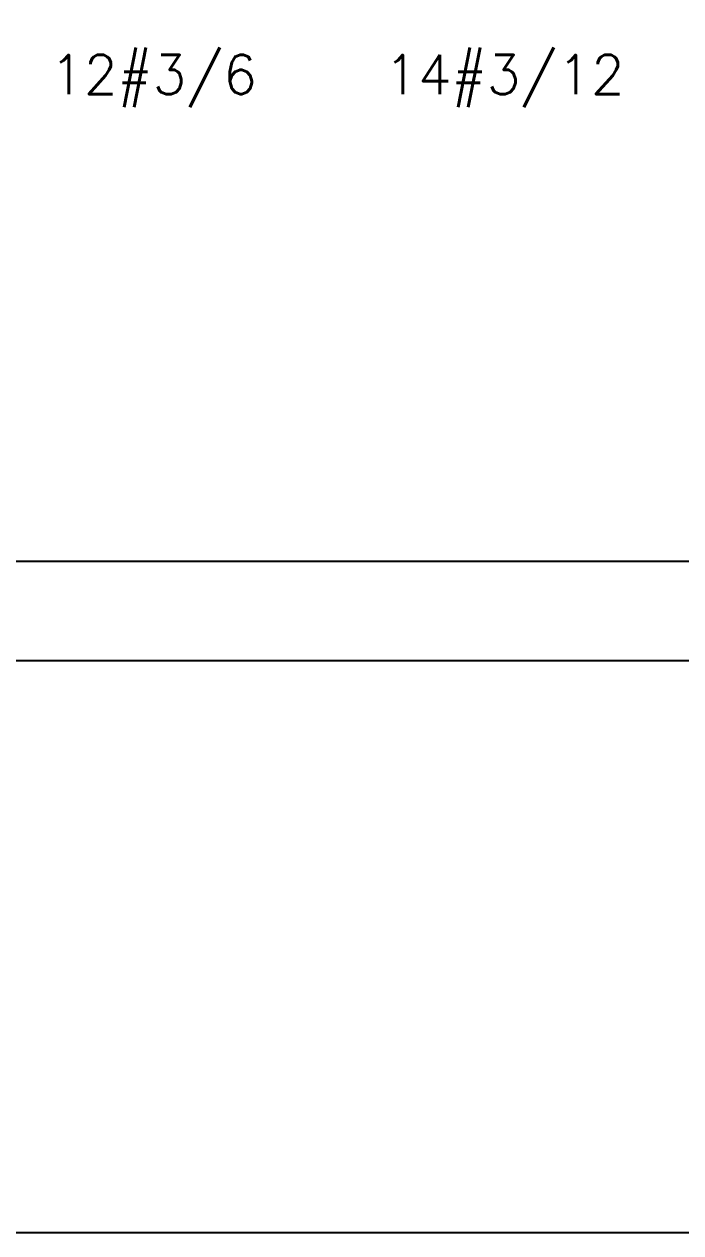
# Model space of a CAD drawing. Header units: millimetres. Extents: x 0 to 212, y -9 to 41.
# Drawn here: x 43.92 to 45.929, y 14.173 to 17.872 of the extents above; entities that cross this region are included whole.
import ezdxf
from ezdxf.enums import TextEntityAlignment as Align

# ---------------------------------------------------------------- set-up
doc = ezdxf.new("R2010")
doc.units = ezdxf.units.MM
doc.header["$LTSCALE"] = 0.01
for name, color, linetype in [('FC_BORDE VIGA', 4, 'Continuous'), ('FC_R-60', 11, 'Continuous'), ('FC_REFUERZO', 5, 'Continuous')]:
    doc.layers.add(name, color=color, linetype=linetype)
doc.layers.add('FC_CAJON VIGAS', color=230, linetype='Continuous', plot=False)
doc.styles.get("Standard").update_dxf_attribs({"font": 'romans.shx'})

msp = doc.modelspace()

# ---------------------------------------------------------------- linework, layer by layer
at = {"layer": 'FC_BORDE VIGA'}
msp.add_lwpolyline([(36.3159, 15.9251), (47.8759, 15.9251), (47.8759, 19.5211), (36.3159, 19.5211)], close=True, dxfattribs=at)
at = {"layer": 'FC_CAJON VIGAS', "ltscale": 0.6}
msp.add_lwpolyline([(23.5647, 36.5222), (79.7744, 36.5222), (79.7744, 14.1729), (23.5647, 14.1729)], close=True, dxfattribs=at)
at = {"layer": 'FC_REFUERZO'}
msp.add_lwpolyline([(39.0116, 16.4091), (39.0116, 16.2291), (47.8259, 16.2291), (47.8259, 16.4091)], dxfattribs=at)

# ---------------------------------------------------------------- texts
at = {"layer": 'FC_R-60'}
for s, p in [('12#3/6', (44.3155, 17.6583)), ('14#3/12', (45.3893, 17.6583))]:
    msp.add_text(s, height=0.12, dxfattribs=at).set_placement(p, align=Align.CENTER)

doc.saveas('drawing.dxf')
